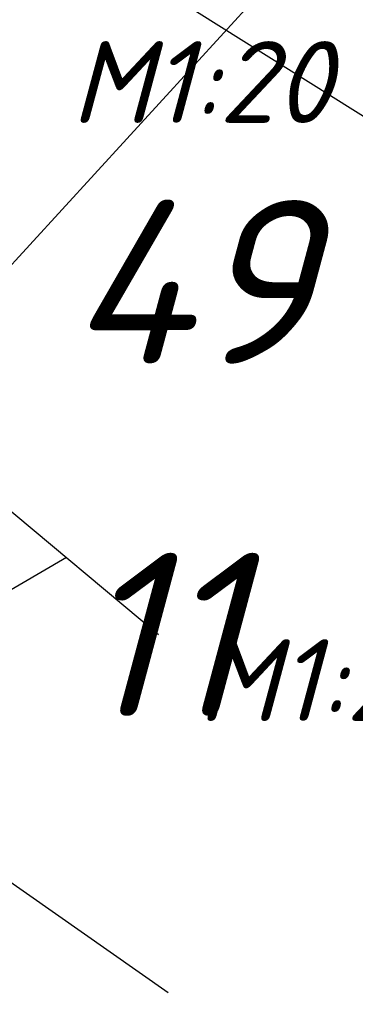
# Model space of a CAD drawing. Header units: millimetres. Extents: x 749182 to 2267578, y 70462 to 311449.
# Drawn here: x 2192902 to 2203140, y 145560 to 175861 of the extents above; entities that cross this region are included whole.
import ezdxf

# ---------------------------------------------------------------- set-up
doc = ezdxf.new("R2010")
doc.units = ezdxf.units.MM
doc.layers.add('Размер', color=7, linetype='Continuous', lineweight=13)
doc.layers.add('Размеры КР', color=164, linetype='Continuous', lineweight=9)
doc.layers.add('Текст', color=7, linetype='Continuous')
doc.styles.add('Юля', font='isocpeui.ttf', dxfattribs={"height": 2.8})

msp = doc.modelspace()

# ---------------------------------------------------------------- linework, layer by layer
at = {"layer": 'Размеры КР', "lineweight": 20}
for p, q in [((2238429.8283, 218459.6942), (2147303.4715, 118781.5567)), ((2146309.9318, 208786.5205), (2267577.9913, 132583.1452)), ((2175018.3547, 175573.4601), (2197137.2819, 157071.3923)), ((2175018.3547, 161827.0296), (2197431.2343, 146130.4132)), ((2194325.5264, 159423.3731), (2173210.0967, 147129.2889))]:
    msp.add_line(p, q, dxfattribs=at)

# ---------------------------------------------------------------- texts
at = {"layer": 'Размер', "color": 4, "lineweight": 50, "ltscale": 100, "insert": (2198085.5412, 167851.9166), "char_height": 5000, "width": 9237.173132, "attachment_point": 5, "style": 'Юля'}
msp.add_mtext('49', dxfattribs=at)
at = {"layer": 'Текст', "width": 9237.173132, "attachment_point": 5, "style": 'Юля'}
for s, insert, char_height in [('М1:20', (2198420.6071, 173960.2698), 2500), ('11', (2197137.2819, 157071.3923), 5000), ('М1:20', (2202294.5387, 155678.7014), 2500)]:
    msp.add_mtext(s, dxfattribs=dict(at, insert=insert, char_height=char_height))

doc.saveas('drawing.dxf')
